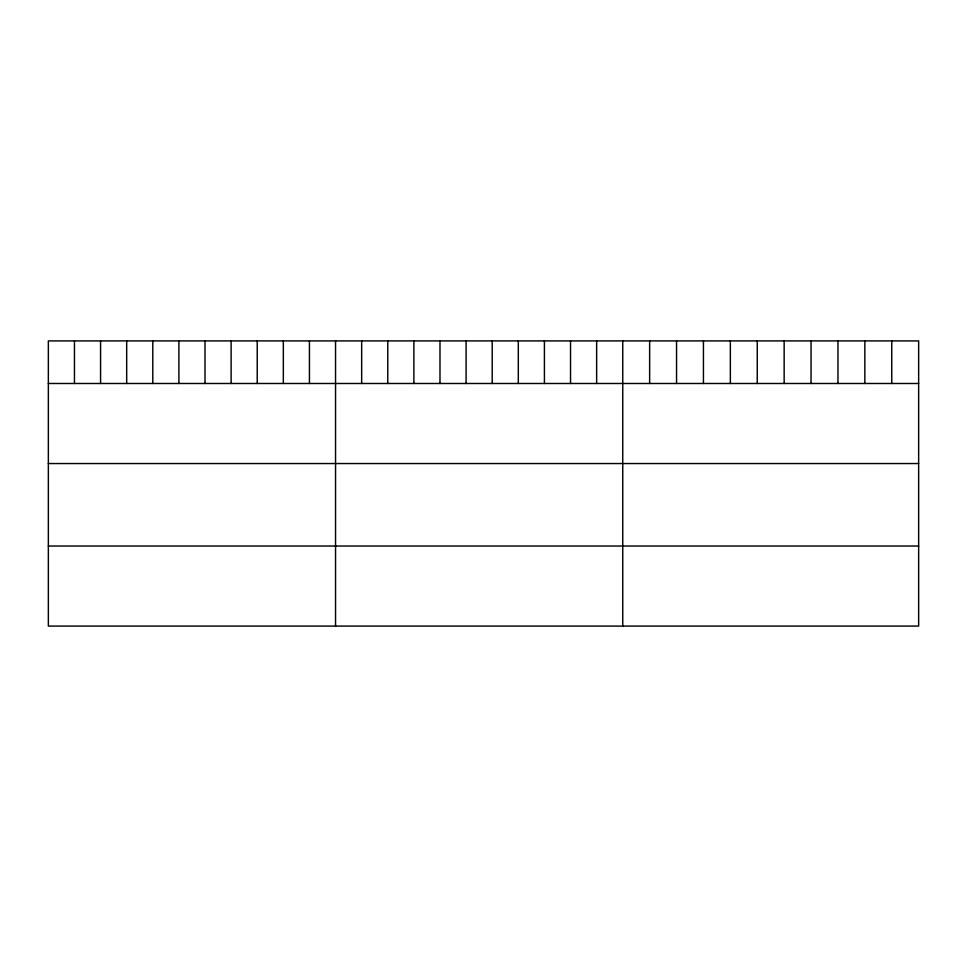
<?xml version="1.0" encoding="UTF-8"?>
<svg xmlns="http://www.w3.org/2000/svg" width="967" height="967" viewBox="0 0 967 967"><rect width="100%" height="100%" fill="white"/><g stroke="black" fill="none" stroke-linecap="round" stroke-linejoin="round"><path stroke-width="1.45" d="M918.65 383.488L918.65 626.084L48.35 626.084L48.35 340.916L918.65 340.916L918.65 383.488L48.35 383.488M48.35 463.544L918.65 463.544M48.35 546.029L918.65 546.029M891.755 340.916L891.755 383.488M864.849 340.916L864.849 383.488M837.954 340.916L837.954 383.488M811.047 340.916L811.047 383.488M784.152 340.916L784.152 383.488M757.246 340.916L757.246 383.488M730.351 340.916L730.351 383.488M703.444 340.916L703.444 383.488M676.549 340.916L676.549 383.488M649.643 340.916L649.643 383.488M622.748 340.916L622.748 626.084M596.639 340.916L596.639 383.488M570.53 340.916L570.53 383.488M544.421 340.916L544.421 383.488M518.312 340.916L518.312 383.488M492.203 340.916L492.203 383.488M466.094 340.916L466.094 383.488M439.985 340.916L439.985 383.488M413.876 340.916L413.876 383.488M387.767 340.916L387.767 383.488M361.658 340.916L361.658 383.488M335.549 340.916L335.549 626.084M309.44 340.916L309.44 383.488M283.331 340.916L283.331 383.488M257.222 340.916L257.222 383.488M231.113 340.916L231.113 383.488M205.004 340.916L205.004 383.488M178.895 340.916L178.895 383.488M152.786 340.916L152.786 383.488M126.677 340.916L126.677 383.488M100.568 340.916L100.568 383.488M74.459 340.916L74.459 383.488"/></g></svg>
